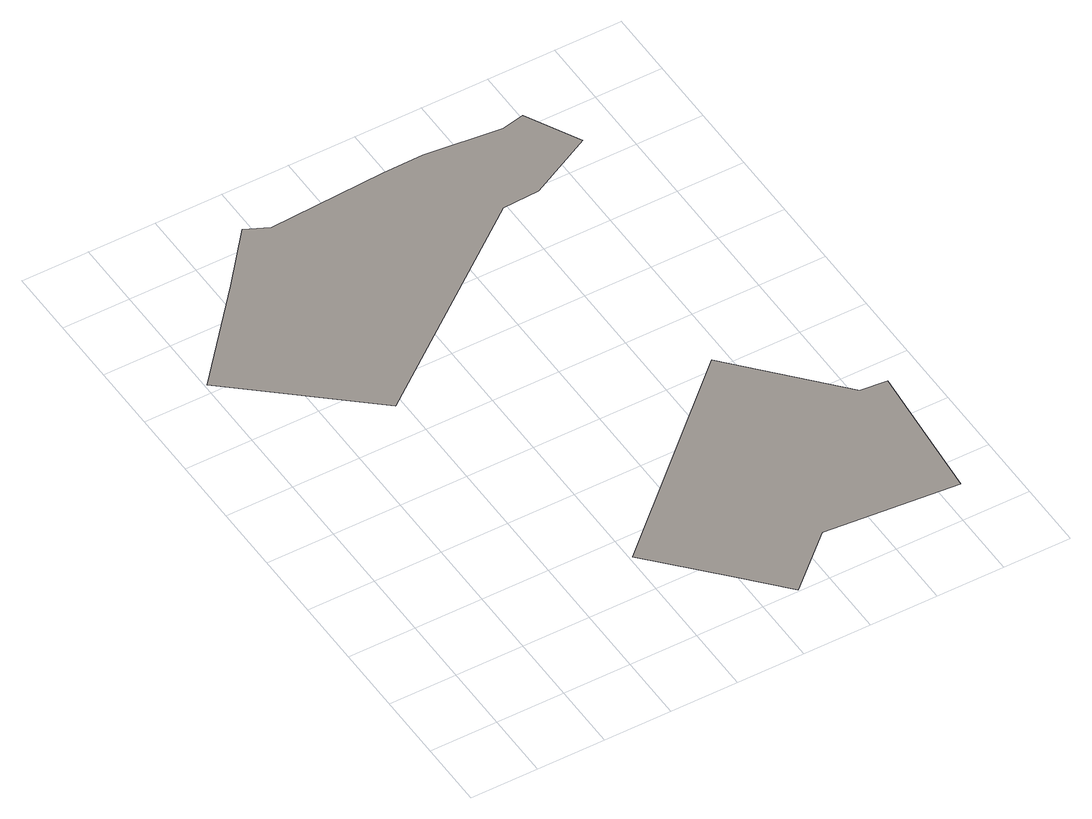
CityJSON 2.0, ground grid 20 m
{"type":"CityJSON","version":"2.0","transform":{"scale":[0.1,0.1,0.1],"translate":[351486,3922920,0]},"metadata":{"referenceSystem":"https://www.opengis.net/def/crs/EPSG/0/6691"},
"CityObjects":{
"transportsquare1":{"type":"TransportSquare","attributes":{"name":"本厚木駅前北口広場","StationSquareAttribute.prefecture":"14","StationSquareAttribute.city":"14212","StationSquareAttribute.urbanPlanningAreaName":"本厚木駅前北口広場","StationSquareAttribute.dateOfDecision":"1963-03-02","StationSquareAttribute.areaPlanned":5010,"StationSquareAttribute.status":"2"},"geometry":[{"type":"MultiSurface","lod":"1","boundaries":[[[0,1,2,3,4,5,6,7,8,9,10,11]]]}]},
"transportsquare2":{"type":"TransportSquare","attributes":{"name":"本厚木駅前南口広場","StationSquareAttribute.prefecture":"14","StationSquareAttribute.city":"14212","StationSquareAttribute.urbanPlanningAreaName":"本厚木駅前南口広場","StationSquareAttribute.dateOfDecision":"2015-05-29","StationSquareAttribute.areaPlanned":4270,"StationSquareAttribute.status":"1"},"geometry":[{"type":"MultiSurface","lod":"1","boundaries":[[[12,13,14,15,16,17,18,19,20]]]}]}
},
"vertices":[
[989,1582,0],[1098,1586,0],[1291,1684,0],[1207,1842,0],[1140,1827,0],[915,1853,0],[794,1851,0],[447,1830,0],[379,1864,0],[247,1705,0],[7,1430,0],[379,1113,0],
[794,130,0],[909,4,0],[1070,150,0],[1465,116,0],[1482,317,0],[1501,532,0],[1422,540,0],[1156,832,0],[610,329,0]
]}
